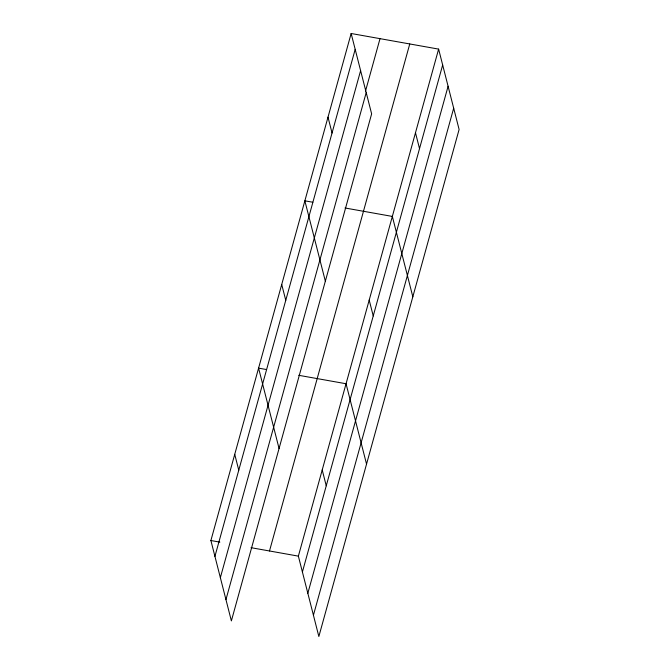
<?xml version="1.0" encoding="UTF-8"?>
<svg xmlns="http://www.w3.org/2000/svg" width="670" height="670" viewBox="0 0 670 670"><rect width="100%" height="100%" fill="white"/><g stroke="black" fill="none" stroke-linecap="round" stroke-linejoin="round"><path stroke-width="1" d="M351.147 33.5L371.632 113.867L231.376 620.889L210.891 540.523L351.147 33.5L438.624 49.111L459.109 129.477L318.853 636.5L298.368 556.134L438.624 49.111M214.928 556.376L355.184 49.354M220.355 577.666L360.611 70.643M365.519 91.061L380.016 38.651M225.949 599.6L366.205 92.577M269.499 550.983L409.755 43.96M302.404 571.979L442.669 64.957M307.832 593.277L448.096 86.254M313.426 615.211L453.682 108.188M312.823 202.239L304.858 200.816L325.344 281.182M345.008 207.985L392.344 216.427L412.829 296.793M266.543 369.555L258.578 368.132L279.063 448.506M298.728 375.3L346.055 383.743L366.54 464.109M210.891 540.523L219.844 542.122M251.041 547.683L298.368 556.134M415.484 132.769L419.521 148.623M328.007 117.158L332.044 133.012M369.195 300.085L373.24 315.939M281.718 284.474L285.763 300.328M322.211 469.938L326.248 485.792M234.734 454.327L238.771 470.181"/></g></svg>
